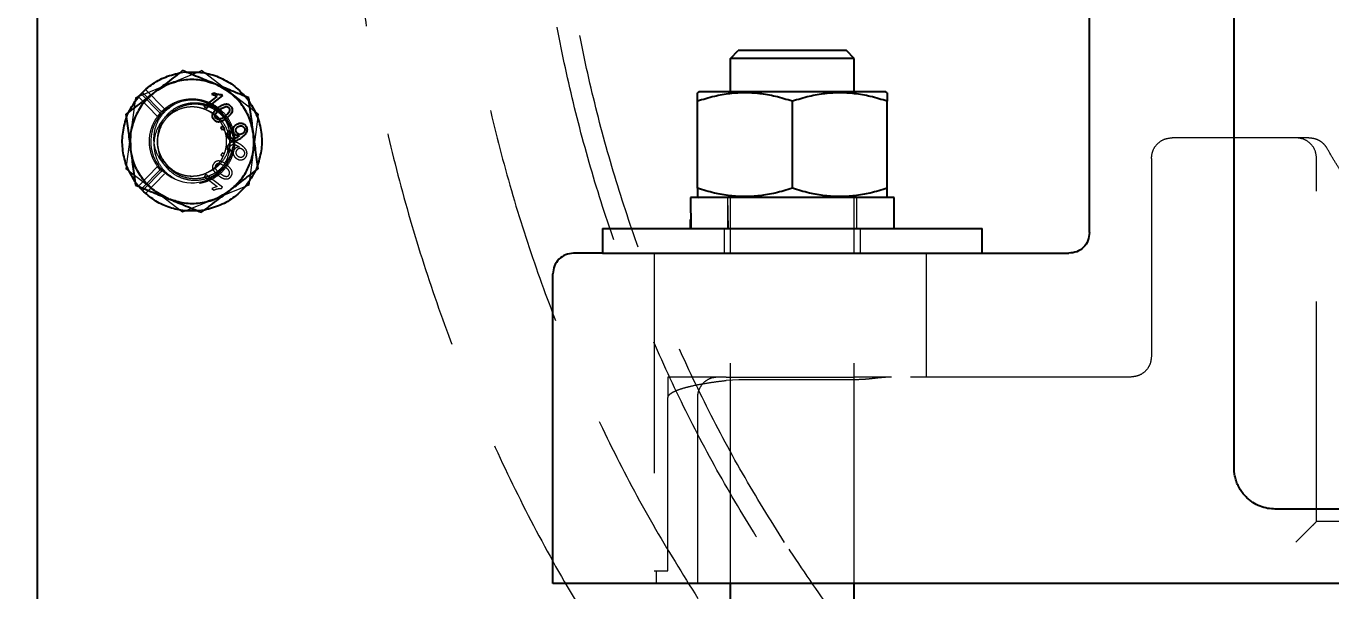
# Model space of a CAD drawing. Header units: millimetres. Extents: x 861 to 27901, y 673 to 17923.
# Drawn here: x 10476.5 to 10727.1, y 5681.2 to 5789.7 of the extents above; entities that cross this region are included whole.
import ezdxf

# ---------------------------------------------------------------- set-up
doc = ezdxf.new("R2010")
doc.units = ezdxf.units.MM
doc.header["$LTSCALE"] = 33.3
doc.linetypes.add('HIDDEN', pattern=[1.905, 1.27, -0.635])
doc.layers.add('CAPA_1', color=7, linetype='Continuous')
doc.styles.add('SLDTEXTSTYLE0', font='TXT', dxfattribs={"width": 0.75})
doc.dimstyles.new('SLDDIMSTYLE0', dxfattribs={"dimtxt": 66.6, "dimasz": 66.6, "dimexe": 0, "dimexo": 0.0625, "dimgap": 16.65, "dimtad": 2, "dimdec": 0, "dimlfac": 1.261261, "dimrnd": 1e-09, "dimzin": 12, "dimdsep": 46, "dimtxsty": 'SLDTEXTSTYLE0', "dimsah": 1, "dimcen": 0.09, "dimadec": 0, "dimazin": 3, "dimtfac": 1, "dimtdec": 0, "dimtofl": 0, "dimtmove": 0, "dimatfit": 3, "dimfxl": 1, "dimfrac": 2, "dimtolj": 1, "dimtzin": 12, "dimarcsym": 0})

# ---------------------------------------------------------------- blocks, each defined once
blk = doc.blocks.new('_D_13')
at = {"layer": 'CAPA_1', "transparency": 16777216}
for p, q in [((9823.17, 6912.25), (14695.32, 6912.25)), ((14662.02, 6912.25), (14662.02, 5357.98)), ((14240.18, 5357.98), (14695.32, 5357.98))]:
    blk.add_line(p, q, dxfattribs=at)
for points in [[(14662.02, 6912.25), (14651.77, 6845.65), (14672.27, 6845.65)], [(14662.02, 5357.98), (14672.27, 5424.58), (14651.77, 5424.58)]]:
    blk.add_solid(points, dxfattribs=at)
at = {"layer": 'CAPA_1', "transparency": 16777216, "insert": (14576.17, 6036.69), "char_height": 66.6, "attachment_point": 1, "rotation": 90, "style": 'SLDTEXTSTYLE0'}
blk.add_mtext('1960', dxfattribs=at)

msp = doc.modelspace()

# ---------------------------------------------------------------- linework, layer by layer
at = {"color": 7, "linetype": 'Continuous', "lineweight": 25}
for p, q in [((10680.71, 5750.02), (10680.71, 5920.49)), ((10708.46, 5704.83), (10708.46, 5920.49)), ((10478.6, 5817.09), (10478.6, 5396.87)), ((10611.73, 5783.49), (10613.23, 5784.99)), ((10634.02, 5784.99), (10613.23, 5784.99)), ((10635.52, 5783.49), (10634.02, 5784.99)), ((10611.73, 5777.06), (10611.73, 5783.49)), ((10635.52, 5783.49), (10611.73, 5783.49)), ((10635.52, 5777.06), (10635.52, 5783.49)), ((10512.12, 5776.58), (10512.5, 5776.87)), ((10513.17, 5776.2), (10512.12, 5776.58)), ((10513.99, 5776.6), (10514.2, 5776.34)), ((10605.69, 5777.06), (10605.39, 5776.89)), ((10641.86, 5776.89), (10641.56, 5777.06)), ((10510.65, 5774.26), (10513.17, 5776.2)), ((10510.97, 5773.85), (10510.65, 5774.26)), ((10514.2, 5776.34), (10510.97, 5773.85)), ((10605.39, 5758.56), (10605.39, 5775.26)), ((10623.63, 5758.56), (10623.63, 5775.26)), ((10641.86, 5758.56), (10641.86, 5775.26)), ((10513.84, 5770.13), (10514.25, 5770.45)), ((10514.16, 5769.71), (10513.84, 5770.13)), ((10514.57, 5770.03), (10514.16, 5769.71)), ((10514.25, 5770.45), (10514.57, 5770.03)), ((10515.45, 5769.66), (10515.81, 5769.27)), ((10517.37, 5768.56), (10517.45, 5768.62)), ((10498.58, 5758.36), (10498.05, 5758.96)), ((10498.58, 5758.36), (10498.81, 5758.6)), ((10498.81, 5758.12), (10499.14, 5758.46)), ((10604.07, 5756.79), (10604.14, 5750.82)), ((10605.39, 5756.93), (10605.69, 5756.76)), ((10641.62, 5756.79), (10641.86, 5756.93)), ((10643.19, 5750.82), (10643.19, 5756.79)), ((10604.06, 5752.56), (10604.06, 5750.82)), ((10604.06, 5750.82), (10604.06, 5752.56)), ((10587.15, 5750.82), (10587.15, 5746.06)), ((10660.1, 5746.06), (10660.1, 5750.82)), ((10587.15, 5746.06), (10598.22, 5746.06)), ((10649.03, 5746.06), (10676.75, 5746.06)), ((10577.64, 5682.63), (10577.64, 5742.09)), ((10993.89, 5696.9), (10716.39, 5696.9)), ((11123.13, 5682.63), (10587.15, 5682.63)), ((10611.73, 5674.37), (10611.73, 5682.63)), ((10635.52, 5674.37), (10635.52, 5682.63))]:
    msp.add_line(p, q, dxfattribs=at)
at = {"color": 1, "linetype": 'HIDDEN', "lineweight": 18}
for p, q in [((10509.48, 5780.87), (10497.45, 5775.91)), ((10505.35, 5780.52), (10506.23, 5780.75)), ((10505.95, 5780.71), (10507.18, 5780.87)), ((10506.49, 5780.78), (10507.82, 5780.85)), ((10509.48, 5780.87), (10510.14, 5781.15)), ((10521.02, 5772.77), (10510.14, 5781.15)), ((10498.2, 5776.22), (10498.58, 5776.71)), ((10498.58, 5776.71), (10502.22, 5772.98)), ((10498.81, 5776.95), (10499.39, 5777.5)), ((10502.44, 5773.23), (10498.81, 5776.95)), ((10499.39, 5777.5), (10499.86, 5777.85)), ((10503.03, 5773.78), (10499.39, 5777.5)), ((10500.99, 5776.87), (10499.99, 5775.87)), ((10503.8, 5778.53), (10505.28, 5778.92)), ((10511.38, 5778.92), (10512.75, 5778.56)), ((10515.58, 5776.96), (10516.67, 5775.87)), ((10497.45, 5775.91), (10495.63, 5762.3)), ((10498.05, 5776.11), (10501.71, 5772.35)), ((10512.72, 5774.1), (10513.17, 5773.82)), ((10518.34, 5776.38), (10519.45, 5774.94)), ((10518.55, 5776.19), (10519.31, 5775.2)), ((10495.6, 5771.49), (10495.81, 5772.26)), ((10495.73, 5772.06), (10496.2, 5773.21)), ((10495.9, 5772.48), (10496.54, 5773.74)), ((10502.22, 5772.98), (10501.72, 5772.31)), ((10503.03, 5773.78), (10502.44, 5773.23)), ((10503.16, 5773.87), (10503.03, 5773.78)), ((10505.94, 5773.73), (10505.79, 5773.65)), ((10513.35, 5773.65), (10513.17, 5773.82)), ((10521.02, 5772.77), (10519.21, 5759.16)), ((10496.94, 5770.59), (10496.54, 5769.1)), ((10519.72, 5770.59), (10520.08, 5769.22)), ((10720.35, 5768.26), (10696.57, 5768.26)), ((10496.94, 5764.48), (10496.54, 5765.98)), ((10514.16, 5765.36), (10513.84, 5764.94)), ((10513.84, 5764.94), (10514.25, 5764.62)), ((10514.57, 5765.04), (10514.16, 5765.36)), ((10515.45, 5765.41), (10515.81, 5765.79)), ((10515.99, 5765.63), (10516.19, 5766.5)), ((10517.37, 5766.51), (10517.45, 5766.45)), ((10520.12, 5765.96), (10519.72, 5764.48)), ((10692.6, 5764.29), (10692.6, 5726.24)), ((10724.32, 5694.52), (10724.32, 5764.29)), ((10506.52, 5753.92), (10495.63, 5762.3)), ((10498.05, 5758.96), (10501.71, 5762.71)), ((10498.81, 5758.6), (10502.22, 5762.09)), ((10502.44, 5761.84), (10499.14, 5758.46)), ((10501.68, 5762.76), (10502.57, 5761.73)), ((10502.22, 5762.09), (10501.71, 5762.71)), ((10502.95, 5763.71), (10503.33, 5763.18)), ((10520.56, 5762.11), (10520.13, 5761.34)), ((10520.93, 5763.01), (10520.45, 5761.86)), ((10521.07, 5763.64), (10520.66, 5762.35)), ((10498.88, 5758.06), (10497.33, 5759.92)), ((10498.05, 5758.96), (10497.35, 5759.87)), ((10503.03, 5761.29), (10499.39, 5757.57)), ((10501.08, 5758.11), (10499.99, 5759.2)), ((10519.21, 5759.16), (10506.52, 5753.92)), ((10510.97, 5761.22), (10510.65, 5760.8)), ((10510.65, 5760.8), (10513.17, 5758.87)), ((10514.2, 5758.73), (10510.97, 5761.22)), ((10512.87, 5761.08), (10513.4, 5761.46)), ((10516.67, 5759.2), (10515.67, 5758.2)), ((10512.86, 5756.54), (10511.38, 5756.15)), ((10513.17, 5758.87), (10512.12, 5758.49)), ((10512.12, 5758.49), (10512.5, 5758.2)), ((10513.99, 5758.47), (10514.2, 5758.73)), ((10605.7, 5756.76), (10605.7, 5756.76)), ((10611.24, 5750.82), (10611.26, 5756.76)), ((10611.37, 5750.82), (10611.26, 5756.76)), ((10611.73, 5682.63), (10611.73, 5756.76)), ((10635.52, 5682.63), (10635.52, 5756.76)), ((10636.01, 5750.82), (10636.01, 5756.76)), ((10510.79, 5754.38), (10508.96, 5754.21)), ((10510.71, 5754.36), (10509.48, 5754.2)), ((10611.24, 5752.55), (10611.24, 5750.82)), ((10610.54, 5750.82), (10610.54, 5746.06)), ((10636.71, 5746.06), (10636.71, 5750.82)), ((10597.06, 5746.06), (10597.06, 5685.01)), ((10649.39, 5722.27), (10649.39, 5746.06)), ((10599.74, 5722.27), (10599.74, 5718.59)), ((10610.94, 5722.27), (10635.52, 5722.27)), ((10613.32, 5721.74), (10610.94, 5721.62)), ((10635.52, 5721.74), (10613.32, 5721.74)), ((10688.64, 5722.27), (10642.66, 5722.27)), ((10599.74, 5685.01), (10599.74, 5718.31)), ((10605.39, 5718.31), (10605.39, 5682.63)), ((10828.62, 5694.52), (10724.32, 5694.52)), ((10597.46, 5685.01), (10597.46, 5682.63))]:
    msp.add_line(p, q, dxfattribs=at)
msp.add_arc((10508.33, 5767.53), 7.93, 37.5876, 307.5876, dxfattribs=at)
for points in [[(11121.76, 6013.67), (11118.45, 6018.6), (11111.84, 6028.47), (11100.89, 6042.53), (11089.23, 6056.01), (11076.81, 6068.79), (11063.71, 6080.86), (11049.94, 6092.18), (11035.56, 6102.71), (11020.61, 6112.41), (11005.15, 6121.26), (10989.21, 6129.23), (10972.85, 6136.3), (10956.11, 6142.43), (10939.07, 6147.62), (10921.75, 6151.85), (10904.23, 6155.09), (10886.55, 6157.35), (10868.78, 6158.61), (10850.96, 6158.88), (10833.15, 6158.15), (10815.41, 6156.41), (10797.8, 6153.69), (10780.37, 6149.98), (10763.18, 6145.31), (10746.27, 6139.67), (10729.71, 6133.1), (10713.54, 6125.6), (10697.81, 6117.22), (10682.58, 6107.96), (10667.9, 6097.87), (10653.8, 6086.96), (10640.34, 6075.29), (10627.55, 6062.88), (10615.48, 6049.77), (10604.16, 6036), (10593.63, 6021.62), (10583.93, 6006.68), (10575.08, 5991.21), (10567.11, 5975.27), (10560.04, 5958.91), (10553.91, 5942.18), (10548.72, 5925.13), (10544.5, 5907.81), (10541.25, 5890.29), (10538.99, 5872.61), (10537.73, 5854.84), (10537.46, 5837.02), (10538.2, 5819.21), (10539.93, 5801.48), (10542.65, 5783.86), (10546.36, 5766.43), (10551.03, 5749.24), (10556.67, 5732.33), (10563.24, 5715.77), (10570.75, 5699.6), (10579.09, 5683.85), (10585.37, 5673.77), (10588.52, 5668.74)], [(10622.14, 5690.48), (10619.39, 5694.88), (10613.89, 5703.69), (10606.61, 5717.46), (10600.05, 5731.58), (10594.3, 5746.06), (10589.38, 5760.83), (10585.29, 5775.86), (10582.05, 5791.09), (10579.67, 5806.49), (10578.16, 5821.99), (10577.52, 5837.55), (10577.75, 5853.12), (10578.85, 5868.65), (10580.83, 5884.1), (10583.67, 5899.41), (10587.36, 5914.54), (10591.89, 5929.44), (10597.25, 5944.07), (10603.43, 5958.36), (10610.39, 5972.29), (10618.13, 5985.81), (10626.61, 5998.87), (10635.81, 6011.44), (10645.7, 6023.47), (10656.25, 6034.92), (10667.42, 6045.77), (10679.19, 6055.98), (10691.51, 6065.5), (10704.34, 6074.33), (10717.65, 6082.41), (10731.39, 6089.74), (10745.52, 6096.29), (10760, 6102.04), (10774.77, 6106.96), (10789.8, 6111.05), (10805.03, 6114.29), (10820.42, 6116.67), (10835.92, 6118.18), (10851.48, 6118.82), (10867.06, 6118.59), (10882.59, 6117.49), (10898.04, 6115.51), (10913.35, 6112.68), (10928.48, 6108.98), (10943.38, 6104.45), (10958, 6099.09), (10972.3, 6092.92), (10986.23, 6085.95), (10999.75, 6078.21), (11012.81, 6069.73), (11025.38, 6060.53), (11037.41, 6050.64), (11048.86, 6040.09), (11059.71, 6028.92), (11069.91, 6017.15), (11079.47, 6004.85), (11085.25, 5996.23), (11088.14, 5991.92)], [(10588.52, 5668.74), (10591.82, 5663.8), (10598.44, 5653.93), (10609.39, 5639.87), (10621.05, 5626.4), (10633.47, 5613.61), (10646.57, 5601.54), (10660.34, 5590.22), (10674.72, 5579.7), (10689.67, 5569.99), (10705.13, 5561.14), (10721.07, 5553.17), (10737.43, 5546.1), (10754.16, 5539.97), (10771.21, 5534.78), (10788.53, 5530.56), (10806.05, 5527.31), (10823.73, 5525.05), (10841.5, 5523.79), (10859.32, 5523.52), (10877.13, 5524.26), (10894.86, 5525.99), (10912.48, 5528.71), (10929.91, 5532.42), (10947.1, 5537.1), (10964.01, 5542.73), (10980.57, 5549.31), (10996.74, 5556.8), (11012.47, 5565.18), (11027.7, 5574.44), (11042.38, 5584.54), (11056.48, 5595.44), (11069.94, 5607.11), (11082.73, 5619.53), (11094.8, 5632.64), (11106.12, 5646.4), (11116.65, 5660.78), (11126.35, 5675.73), (11135.2, 5691.19), (11143.17, 5707.13), (11150.24, 5723.49), (11156.37, 5740.23), (11161.56, 5757.28), (11165.78, 5774.59), (11169.03, 5792.11), (11171.29, 5809.79), (11172.55, 5827.56), (11172.82, 5845.38), (11172.08, 5863.19), (11170.35, 5880.93), (11167.63, 5898.54), (11163.92, 5915.97), (11159.24, 5933.16), (11153.61, 5950.07), (11147.04, 5966.64), (11139.53, 5982.8), (11131.19, 5998.55), (11124.9, 6008.63), (11121.76, 6013.67)], [(10990.72, 5841.2), (10990.65, 5844.45), (10990.52, 5850.94), (10989.43, 5860.62), (10987.7, 5870.2), (10985.28, 5879.64), (10982.18, 5888.88), (10978.44, 5897.87), (10974.05, 5906.57), (10969.06, 5914.93), (10963.48, 5922.91), (10957.34, 5930.47), (10950.67, 5937.57), (10943.51, 5944.18), (10935.89, 5950.25), (10927.86, 5955.76), (10919.46, 5960.69), (10910.72, 5964.99), (10901.7, 5968.66), (10892.43, 5971.67), (10882.98, 5974.01), (10873.38, 5975.67), (10863.68, 5976.63), (10853.95, 5976.89), (10844.22, 5976.46), (10834.54, 5975.32), (10824.97, 5973.5), (10815.56, 5971), (10806.35, 5967.82), (10797.39, 5964), (10788.73, 5959.54), (10780.41, 5954.47), (10772.48, 5948.82), (10764.97, 5942.61), (10757.93, 5935.88), (10751.39, 5928.66), (10745.38, 5920.99), (10739.94, 5912.91), (10735.09, 5904.47), (10730.87, 5895.69), (10727.28, 5886.63), (10724.35, 5877.35), (10722.09, 5867.87), (10720.52, 5858.26), (10719.64, 5848.55), (10719.47, 5838.82), (10719.99, 5829.09), (10721.2, 5819.42), (10723.11, 5809.87), (10725.7, 5800.48), (10728.95, 5791.3), (10732.86, 5782.38), (10737.39, 5773.76), (10742.53, 5765.48), (10748.26, 5757.6), (10754.53, 5750.15), (10761.32, 5743.16), (10768.59, 5736.69), (10776.32, 5730.75), (10784.44, 5725.38), (10792.93, 5720.6), (10801.74, 5716.45), (10810.83, 5712.94), (10820.15, 5710.1), (10829.64, 5707.89), (10836.07, 5707), (10839.28, 5706.55)], [(10989.93, 5841.2), (10989.85, 5844.73), (10989.69, 5851.79), (10988.39, 5862.31), (10986.34, 5872.7), (10983.46, 5882.9), (10979.79, 5892.83), (10975.36, 5902.46), (10970.18, 5911.7), (10964.3, 5920.51), (10957.74, 5928.83), (10950.55, 5936.61), (10942.77, 5943.8), (10934.45, 5950.36), (10925.64, 5956.24), (10916.39, 5961.42), (10906.77, 5965.86), (10896.83, 5969.52), (10886.64, 5972.4), (10876.25, 5974.46), (10865.73, 5975.71), (10855.14, 5976.13), (10844.55, 5975.71), (10834.03, 5974.46), (10823.64, 5972.4), (10813.45, 5969.52), (10803.51, 5965.86), (10793.89, 5961.42), (10784.64, 5956.24), (10775.83, 5950.36), (10767.51, 5943.8), (10759.73, 5936.61), (10752.54, 5928.83), (10745.98, 5920.51), (10740.1, 5911.7), (10734.92, 5902.46), (10730.49, 5892.83), (10726.82, 5882.9), (10723.94, 5872.7), (10721.88, 5862.31), (10720.63, 5851.79), (10720.22, 5841.2), (10720.63, 5830.62), (10721.88, 5820.09), (10723.94, 5809.7), (10726.82, 5799.51), (10730.49, 5789.57), (10734.92, 5779.95), (10740.1, 5770.7), (10745.98, 5761.89), (10752.54, 5753.57), (10759.73, 5745.8), (10767.51, 5738.6), (10775.83, 5732.05), (10784.64, 5726.16), (10793.89, 5720.98), (10803.51, 5716.55), (10813.45, 5712.88), (10823.64, 5710), (10834.03, 5707.94), (10844.55, 5706.69), (10855.14, 5706.28), (10865.73, 5706.69), (10876.25, 5707.94), (10886.64, 5710), (10896.83, 5712.88), (10906.77, 5716.55), (10916.39, 5720.98), (10925.64, 5726.16), (10934.45, 5732.05), (10942.77, 5738.6), (10950.55, 5745.8), (10957.74, 5753.57), (10964.3, 5761.89), (10970.18, 5770.7), (10975.36, 5779.95), (10979.79, 5789.57), (10983.46, 5799.51), (10986.34, 5809.7), (10988.39, 5820.09), (10989.69, 5830.62), (10989.85, 5837.67), (10989.93, 5841.2)], [(10855.14, 5707.94), (10851.65, 5708.02), (10844.67, 5708.18), (10834.27, 5709.46), (10824, 5711.49), (10813.92, 5714.33), (10804.09, 5717.96), (10794.58, 5722.34), (10785.44, 5727.46), (10776.73, 5733.28), (10768.51, 5739.77), (10760.81, 5746.88), (10753.7, 5754.57), (10747.22, 5762.79), (10741.4, 5771.5), (10736.28, 5780.64), (10731.9, 5790.15), (10728.27, 5799.98), (10725.43, 5810.06), (10723.4, 5820.33), (10722.12, 5830.74), (10721.96, 5837.71), (10721.88, 5841.2)], [(10501.71, 5762.71), (10501.42, 5763.16), (10500.85, 5764.04), (10500.34, 5765.54), (10500.1, 5767.1), (10500.17, 5768.67), (10500.54, 5770.21), (10501.19, 5771.65), (10502.11, 5772.94), (10503.25, 5774.02), (10504.58, 5774.87), (10506.05, 5775.45), (10507.6, 5775.74), (10509.18, 5775.73), (10510.73, 5775.42), (10512.19, 5774.81), (10513.51, 5773.94), (10514.64, 5772.84), (10515.53, 5771.54), (10516.16, 5770.09), (10516.51, 5768.55), (10516.55, 5766.97), (10516.29, 5765.41), (10515.74, 5763.93), (10514.92, 5762.58), (10513.85, 5761.42), (10512.58, 5760.47), (10511.16, 5759.79), (10509.63, 5759.4), (10508.05, 5759.3), (10506.48, 5759.5), (10504.99, 5760.01), (10503.6, 5760.77), (10502.83, 5761.48), (10502.44, 5761.84)], [(10503.07, 5763.48), (10502.62, 5764.23), (10501.71, 5765.73), (10501.58, 5768.42), (10502.42, 5770.93), (10504.17, 5772.93), (10506.56, 5774.11), (10509.21, 5774.29), (10511.73, 5773.44), (10513.73, 5771.69), (10514.91, 5769.31), (10515.09, 5766.66), (10514.24, 5764.14), (10512.49, 5762.14), (10510.1, 5760.95), (10507.46, 5760.78), (10504.89, 5761.6), (10503.68, 5762.86), (10503.07, 5763.48)], [(10514.61, 5772.37), (10514.91, 5771.94), (10515.49, 5771.08), (10516.03, 5769.6), (10516.31, 5768.06), (10516.23, 5767.02), (10516.19, 5766.5)], [(10503.07, 5763.48), (10502.82, 5763.84), (10502.33, 5764.56), (10501.88, 5765.8), (10501.65, 5767.1), (10501.71, 5767.97), (10501.75, 5768.4)], [(10692.6, 5764.29), (10692.66, 5764.81), (10692.78, 5765.85), (10693.7, 5767.16), (10695.01, 5768.08), (10696.05, 5768.2), (10696.57, 5768.26)], [(10724.32, 5764.29), (10724.26, 5764.81), (10724.14, 5765.85), (10723.22, 5767.16), (10721.91, 5768.08), (10720.87, 5768.2), (10720.35, 5768.26)], [(10722.85, 5768.26), (10722.48, 5768.26), (10721.74, 5768.26), (10720.96, 5768.26), (10720.45, 5768.26), (10720.39, 5768.26), (10720.35, 5768.26)], [(10722.85, 5768.26), (10723.19, 5768.23), (10723.88, 5768.18), (10724.85, 5767.76), (10725.69, 5767.14), (10726.08, 5766.57), (10726.28, 5766.29)], [(10692.6, 5726.24), (10692.54, 5725.72), (10692.43, 5724.68), (10691.51, 5723.37), (10690.2, 5722.45), (10689.16, 5722.33), (10688.64, 5722.27)], [(10610.94, 5722.27), (10609.85, 5722.27), (10607.68, 5722.27), (10604.61, 5722.27), (10601.85, 5722.27), (10600.45, 5722.27), (10599.74, 5722.27)], [(10597.06, 5685.01), (10597.1, 5685.01), (10597.16, 5685.01), (10597.7, 5685.01), (10598.53, 5685.01), (10599.34, 5685.01), (10599.74, 5685.01)]]:
    msp.add_open_spline(points, degree=3, dxfattribs=at)
for points, knots in [([(11091.47, 5994.07), (11094.26, 5989.61), (11099.83, 5980.68), (11107.22, 5966.71), (11113.88, 5952.39), (11119.7, 5937.7), (11124.7, 5922.72), (11128.84, 5907.47), (11132.13, 5892.02), (11134.54, 5876.41), (11136.08, 5860.69), (11136.73, 5844.91), (11136.49, 5829.11), (11135.37, 5813.36), (11133.37, 5797.69), (11130.49, 5782.16), (11126.75, 5766.81), (11122.15, 5751.7), (11116.71, 5736.87), (11110.45, 5722.36), (11103.38, 5708.24), (11095.54, 5694.53), (11086.94, 5681.28), (11077.6, 5668.53), (11067.57, 5656.33), (11056.87, 5644.71), (11045.54, 5633.71), (11033.6, 5623.36), (11021.11, 5613.69), (11008.09, 5604.75), (10994.59, 5596.54), (10980.66, 5589.11), (10966.32, 5582.47), (10951.64, 5576.64), (10936.66, 5571.65), (10921.41, 5567.5), (10905.96, 5564.21), (10890.35, 5561.8), (10874.63, 5560.26), (10858.85, 5559.61), (10843.05, 5559.85), (10827.3, 5560.97), (10811.63, 5562.97), (10796.09, 5565.85), (10780.75, 5569.59), (10765.64, 5574.19), (10750.81, 5579.63), (10736.3, 5585.89), (10722.17, 5592.96), (10708.46, 5600.8), (10695.22, 5609.4), (10682.47, 5618.74), (10670.27, 5628.77), (10658.65, 5639.47), (10647.65, 5650.8), (10637.3, 5662.74), (10627.63, 5675.23), (10618.68, 5688.25), (10610.48, 5701.75), (10603.05, 5715.68), (10596.41, 5730.02), (10590.58, 5744.7), (10585.58, 5759.69), (10581.44, 5774.93), (10578.15, 5790.38), (10575.75, 5805.99), (10574.19, 5821.38), (10573.89, 5831.58), (10573.74, 5836.51)], [0, 0, 0, 0, 0.015166, 0.030332, 0.045498, 0.060663, 0.075829, 0.090995, 0.106161, 0.121327, 0.136493, 0.151659, 0.166825, 0.18199, 0.197156, 0.212322, 0.227488, 0.242654, 0.25782, 0.272986, 0.288151, 0.303317, 0.318483, 0.333649, 0.348815, 0.363981, 0.379147, 0.394312, 0.409478, 0.424644, 0.43981, 0.454976, 0.470142, 0.485308, 0.500474, 0.515639, 0.530805, 0.545971, 0.561137, 0.576303, 0.591469, 0.606635, 0.6218, 0.636966, 0.652132, 0.667298, 0.682464, 0.69763, 0.712796, 0.727961, 0.743127, 0.758293, 0.773459, 0.788625, 0.803791, 0.818957, 0.834123, 0.849288, 0.864454, 0.87962, 0.894786, 0.909952, 0.925118, 0.940284, 0.955449, 0.970615, 0.985781, 1, 1, 1, 1]), ([(10557.88, 5836.34), (10558.04, 5831.09), (10558.36, 5820.3), (10560.01, 5804.01), (10562.54, 5787.52), (10566.02, 5771.19), (10570.4, 5755.09), (10575.67, 5739.26), (10581.83, 5723.75), (10588.85, 5708.62), (10596.66, 5693.87), (10602.55, 5684.43), (10605.49, 5679.72)], [0, 0, 0, 0, 0.09483, 0.195404, 0.295979, 0.396553, 0.497128, 0.597702, 0.698277, 0.798851, 0.899426, 1, 1, 1, 1]), ([(10605.39, 5775.26), (10605.39, 5775.59), (10605.39, 5776.22), (10605.39, 5776.78), (10605.39, 5776.85), (10605.39, 5776.89)], [0, 0, 0, 0, 0.363192, 0.691008, 1, 1, 1, 1]), ([(10504.7, 5761.98), (10504.35, 5762.14), (10503.22, 5762.65), (10501.9, 5764.36), (10500.98, 5766.73), (10500.97, 5769.3), (10501.72, 5771.47), (10503.07, 5773.42), (10504.33, 5774.27), (10505.09, 5774.77)], [0, 0, 0, 0, 0.0732264, 0.2347096, 0.3940996, 0.5545736, 0.7120391, 0.8274559, 1, 1, 1, 1]), ([(10501.75, 5768.4), (10501.8, 5768.87), (10501.9, 5769.79), (10502.51, 5771.36), (10503.63, 5772.92), (10505.37, 5774.21), (10507.35, 5774.92), (10509.45, 5775.06), (10511.5, 5774.6), (10513.29, 5773.69), (10514.2, 5772.78), (10514.61, 5772.37)], [0, 0, 0, 0, 0.081677, 0.161349, 0.291035, 0.413148, 0.534221, 0.654764, 0.776345, 0.898838, 1, 1, 1, 1]), ([(10503.07, 5763.48), (10503.26, 5763.25), (10503.75, 5762.67), (10504.46, 5762.11), (10505.11, 5761.72), (10505.57, 5761.49), (10506.15, 5761.25), (10506.59, 5761.12), (10506.83, 5761.06), (10506.83, 5761.06), (10506.83, 5761.06), (10506.83, 5761.06), (10506.83, 5761.06), (10506.84, 5761.06), (10506.84, 5761.06), (10506.86, 5761.06), (10506.89, 5761.05), (10506.95, 5761.04), (10507.16, 5760.99), (10507.88, 5760.88), (10508.69, 5760.88), (10509.48, 5760.99), (10509.93, 5761.08), (10510.44, 5761.23), (10510.88, 5761.4), (10511.16, 5761.52), (10511.43, 5761.66), (10511.77, 5761.85), (10512.25, 5762.16), (10512.7, 5762.52), (10513.09, 5762.89), (10513.47, 5763.32), (10513.86, 5763.83), (10514.16, 5764.34), (10514.33, 5764.68), (10514.45, 5764.96), (10514.6, 5765.32), (10514.77, 5765.87), (10514.89, 5766.43), (10514.96, 5767.02), (10514.98, 5767.62), (10514.95, 5768.18), (10514.88, 5768.65), (10514.81, 5768.99), (10514.76, 5769.19), (10514.69, 5769.44), (10514.58, 5769.81), (10514.37, 5770.31), (10514.16, 5770.73), (10513.94, 5771.09), (10513.6, 5771.6), (10513.05, 5772.25), (10512.26, 5772.92), (10511.47, 5773.4), (10510.74, 5773.74), (10510.05, 5773.96), (10509.34, 5774.11), (10508.63, 5774.18), (10507.4, 5774.17), (10505.64, 5773.75), (10503.71, 5772.48), (10502.27, 5770.64), (10501.92, 5769.15), (10501.75, 5768.4)], [0, 0, 0, 0, 0.025018, 0.062505, 0.073457, 0.087536, 0.104741, 0.12507, 0.12508, 0.125088, 0.125103, 0.125129, 0.125176, 0.125264, 0.125429, 0.125753, 0.126422, 0.127908, 0.131491, 0.144058, 0.187539, 0.197474, 0.209566, 0.225509, 0.240805, 0.248969, 0.250106, 0.265748, 0.281391, 0.297034, 0.312676, 0.325838, 0.344007, 0.365974, 0.374124, 0.375253, 0.390902, 0.40655, 0.422199, 0.437847, 0.456199, 0.471384, 0.483402, 0.495485, 0.499868, 0.500438, 0.516867, 0.531646, 0.544773, 0.556248, 0.566071, 0.595236, 0.625559, 0.651348, 0.670843, 0.691621, 0.711565, 0.729805, 0.750654, 0.81299, 0.875327, 0.937663, 1, 1, 1, 1]), ([(10516.19, 5768.57), (10516.1, 5768.94), (10515.92, 5769.68), (10515.48, 5770.63), (10514.98, 5771.46), (10514.4, 5772.22), (10513.46, 5773.14), (10512.49, 5773.77), (10511.63, 5774.16), (10511.15, 5774.33), (10510.62, 5774.49), (10509.6, 5774.7), (10508.07, 5774.75), (10506.12, 5774.23), (10504.55, 5773.36), (10503.87, 5772.52), (10503.62, 5772.21)], [0, 0, 0, 0, 0.0699533, 0.1399172, 0.1901927, 0.2485513, 0.3148799, 0.4302468, 0.4592137, 0.4882059, 0.5242061, 0.559732, 0.6792738, 0.8024253, 0.9266766, 1, 1, 1, 1]), ([(10511.18, 5774.93), (10512, 5774.44), (10513.42, 5773.59), (10514.89, 5771.52), (10515.61, 5769.53), (10515.6, 5768.14), (10515.59, 5767.64)], [0, 0, 0, 0, 0.314695, 0.54128, 0.834453, 1, 1, 1, 1]), ([(10505.5, 5773.5), (10504.86, 5773.23), (10503.44, 5772.62), (10501.89, 5770.72), (10500.98, 5768.33), (10500.97, 5765.77), (10501.72, 5763.6), (10503.07, 5761.65), (10504.33, 5760.8), (10505.09, 5760.3)], [0, 0, 0, 0, 0.1234541, 0.2761855, 0.4269372, 0.5787141, 0.7276455, 0.8368072, 1, 1, 1, 1]), ([(10511.18, 5760.14), (10512, 5760.63), (10513.41, 5761.48), (10514.9, 5763.55), (10515.6, 5765.6), (10515.67, 5767.9), (10515.07, 5770.16), (10513.74, 5771.97), (10512.3, 5773.07), (10511.46, 5773.42), (10511.04, 5773.6)], [0, 0, 0, 0, 0.165815, 0.285204, 0.439678, 0.538055, 0.684865, 0.841009, 0.920503, 1, 1, 1, 1]), ([(10501.75, 5766.66), (10501.8, 5766.2), (10501.9, 5765.28), (10502.51, 5763.71), (10503.63, 5762.15), (10505.37, 5760.86), (10507.35, 5760.15), (10509.45, 5760.01), (10511.5, 5760.47), (10513.29, 5761.38), (10514.2, 5762.29), (10514.61, 5762.7)], [0, 0, 0, 0, 0.081677, 0.161349, 0.291035, 0.413148, 0.534221, 0.654765, 0.776346, 0.898839, 1, 1, 1, 1]), ([(10515.59, 5767.43), (10515.43, 5766.6), (10515.11, 5764.9), (10513.74, 5763.1), (10512.3, 5762), (10511.46, 5761.65), (10511.04, 5761.47)], [0, 0, 0, 0, 0.315902, 0.654861, 0.827426, 1, 1, 1, 1]), ([(10515.31, 5766.94), (10515.23, 5766.82), (10515.11, 5766.64), (10515.05, 5766.36), (10515.05, 5766.08), (10515.17, 5765.73), (10515.36, 5765.52), (10515.45, 5765.41)], [0, 0, 0, 0, 0.249859, 0.375956, 0.500482, 0.749847, 1, 1, 1, 1]), ([(10517.91, 5766.75), (10517.71, 5766.9), (10517.31, 5767.18), (10516.74, 5767.43), (10516.24, 5767.47), (10515.88, 5767.39), (10515.55, 5767.22), (10515.39, 5767.03), (10515.31, 5766.94)], [0, 0, 0, 0, 0.2504849, 0.5001185, 0.6280399, 0.7500924, 0.8749937, 1, 1, 1, 1]), ([(10515.81, 5765.79), (10515.75, 5765.86), (10515.65, 5765.99), (10515.57, 5766.18), (10515.56, 5766.34), (10515.59, 5766.5), (10515.65, 5766.61), (10515.7, 5766.68)], [0, 0, 0, 0, 0.277074, 0.499914, 0.624834, 0.750381, 1, 1, 1, 1]), ([(10515.7, 5766.68), (10515.75, 5766.73), (10515.86, 5766.85), (10516.07, 5766.96), (10516.31, 5766.99), (10516.77, 5766.89), (10517.1, 5766.68), (10517.37, 5766.51)], [0, 0, 0, 0, 0.125207, 0.25031, 0.375339, 0.50062, 1, 1, 1, 1]), ([(10518.62, 5764.48), (10518.69, 5764.57), (10518.81, 5764.76), (10518.89, 5765.09), (10518.89, 5765.43), (10518.77, 5765.87), (10518.43, 5766.33), (10518.08, 5766.61), (10517.91, 5766.75)], [0, 0, 0, 0, 0.125064, 0.25009, 0.37511, 0.500169, 0.749441, 1, 1, 1, 1]), ([(10516.19, 5766.5), (10516.1, 5766.13), (10515.92, 5765.39), (10515.48, 5764.44), (10514.98, 5763.61), (10514.4, 5762.85), (10513.46, 5761.93), (10512.49, 5761.3), (10511.63, 5760.91), (10511.15, 5760.73), (10510.62, 5760.58), (10509.6, 5760.37), (10508.07, 5760.32), (10506.11, 5760.83), (10504.33, 5761.87), (10503.49, 5762.95), (10503.07, 5763.48)], [0, 0, 0, 0, 0.066556, 0.133122, 0.180956, 0.23648, 0.299587, 0.409351, 0.436911, 0.464495, 0.498747, 0.532548, 0.646284, 0.763454, 0.881671, 1, 1, 1, 1]), ([(10516.19, 5766.5), (10516.09, 5765.99), (10515.9, 5764.97), (10515.4, 5763.9), (10515, 5763.24), (10514.78, 5762.92), (10514.55, 5762.61), (10514.35, 5762.37), (10514.16, 5762.16), (10513.8, 5761.78), (10513.44, 5761.48), (10513.17, 5761.25)], [0, 0, 0, 0, 0.249952, 0.499906, 0.562471, 0.625035, 0.687597, 0.750157, 0.775671, 0.825836, 1, 1, 1, 1]), ([(10516.46, 5766.03), (10516.43, 5766), (10516.38, 5765.93), (10516.31, 5765.79), (10516.24, 5765.6), (10516.22, 5765.35), (10516.24, 5765.11), (10516.32, 5764.87), (10516.48, 5764.59), (10516.67, 5764.42), (10516.79, 5764.32)], [0, 0, 0, 0, 0.062611, 0.125226, 0.250194, 0.373586, 0.500286, 0.62458, 0.750412, 1, 1, 1, 1]), ([(10517.45, 5766.45), (10517.35, 5766.45), (10517.16, 5766.46), (10516.89, 5766.38), (10516.64, 5766.24), (10516.52, 5766.1), (10516.46, 5766.03)], [0, 0, 0, 0, 0.24954, 0.50198, 0.751372, 1, 1, 1, 1]), ([(10516.93, 5765.87), (10516.87, 5765.78), (10516.78, 5765.65), (10516.74, 5765.43), (10516.75, 5765.27), (10516.79, 5765.12), (10516.89, 5764.93), (10517.01, 5764.82), (10517.09, 5764.75)], [0, 0, 0, 0, 0.2495203, 0.3735284, 0.4998884, 0.6237899, 0.7503157, 1, 1, 1, 1]), ([(10516.79, 5764.32), (10516.93, 5764.22), (10517.15, 5764.08), (10517.49, 5764), (10517.75, 5763.99), (10518, 5764.03), (10518.33, 5764.16), (10518.5, 5764.35), (10518.62, 5764.48)], [0, 0, 0, 0, 0.249869, 0.376654, 0.500348, 0.627459, 0.750824, 1, 1, 1, 1]), ([(10518.07, 5765.96), (10517.98, 5766.03), (10517.85, 5766.12), (10517.64, 5766.17), (10517.47, 5766.18), (10517.31, 5766.15), (10517.11, 5766.07), (10517, 5765.95), (10516.93, 5765.87)], [0, 0, 0, 0, 0.249977, 0.377915, 0.500342, 0.627106, 0.750811, 1, 1, 1, 1]), ([(10517.09, 5764.75), (10517.18, 5764.68), (10517.37, 5764.56), (10517.66, 5764.51), (10517.89, 5764.54), (10518.1, 5764.62), (10518.22, 5764.75), (10518.3, 5764.83)], [0, 0, 0, 0, 0.2502502, 0.4998414, 0.6292884, 0.7506655, 1, 1, 1, 1]), ([(10518.3, 5764.83), (10518.36, 5764.92), (10518.44, 5765.06), (10518.47, 5765.28), (10518.45, 5765.44), (10518.39, 5765.6), (10518.28, 5765.79), (10518.16, 5765.89), (10518.07, 5765.96)], [0, 0, 0, 0, 0.249017, 0.371845, 0.499365, 0.623226, 0.749892, 1, 1, 1, 1]), ([(10731.57, 5757.84), (10731.09, 5758.56), (10730.15, 5759.98), (10728.78, 5762.12), (10727.48, 5764.24), (10726.68, 5765.6), (10726.28, 5766.29)], [0, 0, 0, 0, 0.250012, 0.498553, 0.748406, 1, 1, 1, 1]), ([(10512.52, 5763.32), (10512.43, 5763.17), (10512.29, 5762.96), (10512.24, 5762.61), (10512.27, 5762.44), (10512.28, 5762.36)], [0, 0, 0, 0, 0.499036, 0.74951, 1, 1, 1, 1]), ([(10512.52, 5763.32), (10512.43, 5763.17), (10512.29, 5762.96), (10512.25, 5762.66), (10512.25, 5762.48), (10512.27, 5762.4), (10512.28, 5762.36)], [0, 0, 0, 0, 0.498795, 0.749148, 0.874576, 1, 1, 1, 1]), ([(10512.28, 5762.36), (10512.33, 5762.22), (10512.44, 5761.95), (10512.8, 5761.49), (10513.14, 5761.21), (10513.36, 5761.03)], [0, 0, 0, 0, 0.249754, 0.499871, 1, 1, 1, 1]), ([(10514.95, 5763.1), (10514.77, 5763.23), (10514.39, 5763.5), (10513.86, 5763.74), (10513.4, 5763.81), (10513.06, 5763.75), (10512.75, 5763.58), (10512.6, 5763.41), (10512.52, 5763.32)], [0, 0, 0, 0, 0.250472, 0.500339, 0.626188, 0.75018, 0.874972, 1, 1, 1, 1]), ([(10512.89, 5763.03), (10512.85, 5762.96), (10512.76, 5762.82), (10512.75, 5762.56), (10512.81, 5762.32), (10513.09, 5761.9), (10513.42, 5761.65), (10513.68, 5761.44)], [0, 0, 0, 0, 0.124696, 0.249462, 0.374432, 0.499637, 1, 1, 1, 1]), ([(10514.63, 5762.68), (10514.37, 5762.88), (10514.04, 5763.13), (10513.56, 5763.29), (10513.31, 5763.29), (10513.07, 5763.21), (10512.95, 5763.09), (10512.89, 5763.03)], [0, 0, 0, 0, 0.50041, 0.625613, 0.75058, 0.875344, 1, 1, 1, 1]), ([(10515.42, 5761.08), (10515.46, 5761.16), (10515.55, 5761.3), (10515.56, 5761.55), (10515.5, 5761.8), (10515.22, 5762.22), (10514.9, 5762.47), (10514.63, 5762.68)], [0, 0, 0, 0, 0.124745, 0.249484, 0.374471, 0.499648, 1, 1, 1, 1]), ([(10515.79, 5760.8), (10515.86, 5760.9), (10515.98, 5761.09), (10516.07, 5761.43), (10516.04, 5761.78), (10515.75, 5762.41), (10515.31, 5762.79), (10514.95, 5763.1)], [0, 0, 0, 0, 0.125373, 0.250644, 0.375698, 0.501113, 1, 1, 1, 1]), ([(10513.36, 5761.03), (10513.55, 5760.89), (10513.92, 5760.62), (10514.45, 5760.38), (10514.92, 5760.31), (10515.26, 5760.37), (10515.56, 5760.54), (10515.72, 5760.72), (10515.79, 5760.8)], [0, 0, 0, 0, 0.2504815, 0.5003453, 0.6318665, 0.7502213, 0.8749868, 1, 1, 1, 1]), ([(10513.68, 5761.44), (10513.86, 5761.31), (10514.13, 5761.11), (10514.53, 5760.89), (10514.75, 5760.85), (10514.86, 5760.83)], [0, 0, 0, 0, 0.500372, 0.750515, 1, 1, 1, 1]), ([(10514.86, 5760.83), (10514.92, 5760.83), (10515.02, 5760.83), (10515.18, 5760.88), (10515.29, 5760.95), (10515.37, 5761.02), (10515.4, 5761.06), (10515.42, 5761.08)], [0, 0, 0, 0, 0.250055, 0.499949, 0.749722, 0.874857, 1, 1, 1, 1]), ([(10505.28, 5756.15), (10504.75, 5756.22), (10504.18, 5756.31), (10503.69, 5756.59), (10503.66, 5756.61)], [0, 0, 0, 0, 0.928699, 1, 1, 1, 1]), ([(10512.5, 5758.2), (10512.74, 5758.3), (10513.22, 5758.5), (10513.73, 5758.48), (10513.99, 5758.47)], [0, 0, 0, 0, 0.5008657, 1, 1, 1, 1]), ([(10605.39, 5758.56), (10605.39, 5758.23), (10605.39, 5757.6), (10605.39, 5757.04), (10605.39, 5756.97), (10605.39, 5756.93)], [0, 0, 0, 0, 0.3647501, 0.6914967, 1, 1, 1, 1]), ([(10605.39, 5757.34), (10605.39, 5757.25), (10605.39, 5756.98), (10605.39, 5756.95), (10605.39, 5756.93)], [0, 0, 0, 0, 0.320601, 1, 1, 1, 1]), ([(10636.01, 5756.76), (10635.97, 5756.76), (10635.88, 5756.76), (10635.17, 5756.76), (10634.07, 5756.76), (10632.57, 5756.76), (10630.75, 5756.76), (10628.66, 5756.76), (10626.38, 5756.76), (10624.01, 5756.76), (10621.62, 5756.76), (10619.3, 5756.76), (10617.14, 5756.76), (10615.22, 5756.76), (10613.61, 5756.76), (10612.38, 5756.76), (10611.54, 5756.76), (10611.35, 5756.76), (10611.26, 5756.76)], [0, 0, 0, 0, 0.062363, 0.124872, 0.187381, 0.24989, 0.312399, 0.374909, 0.437418, 0.499927, 0.562436, 0.624945, 0.687454, 0.749963, 0.812473, 0.874982, 0.937491, 1, 1, 1, 1]), ([(10641.86, 5758.56), (10641.86, 5758.21), (10641.86, 5757.69), (10641.86, 5757.43), (10641.86, 5757.34)], [0, 0, 0, 0, 0.6683347, 1, 1, 1, 1]), ([(10641.86, 5758.56), (10641.86, 5758.21), (10641.86, 5757.69), (10641.86, 5757.43), (10641.86, 5757.34)], [0, 0, 0, 0, 0.668254, 1, 1, 1, 1]), ([(10599.74, 5718.31), (10599.75, 5718.34), (10599.75, 5718.4), (10599.78, 5718.52), (10599.87, 5718.72), (10600.16, 5719.05), (10600.75, 5719.42), (10601.73, 5719.85), (10603.07, 5720.27), (10604.78, 5720.68), (10606.71, 5721.04), (10608.81, 5721.36), (10610.22, 5721.53), (10610.94, 5721.62)], [0, 0, 0, 0, 0.006318, 0.013029, 0.028719, 0.060774, 0.140274, 0.243589, 0.37834, 0.524339, 0.687081, 0.841477, 1, 1, 1, 1]), ([(10609.35, 5722.27), (10608.84, 5722.21), (10607.8, 5722.09), (10606.51, 5721.21), (10605.76, 5720.12), (10605.44, 5719.11), (10605.4, 5718.57), (10605.39, 5718.31)], [0, 0, 0, 0, 0.24984, 0.500957, 0.750163, 0.878349, 1, 1, 1, 1]), ([(10642.66, 5722.27), (10642.12, 5722.25), (10641.01, 5722.2), (10639.23, 5721.98), (10637.38, 5721.79), (10636.13, 5721.76), (10635.52, 5721.74)], [0, 0, 0, 0, 0.247849, 0.502075, 0.755297, 1, 1, 1, 1]), ([(10642.39, 5722.27), (10642.27, 5722.27), (10641.51, 5722.27), (10639.96, 5722.27), (10637.78, 5722.27), (10636.27, 5722.27), (10635.52, 5722.27)], [0, 0, 0, 0, 0.060829, 0.373886, 0.686943, 1, 1, 1, 1]), ([(10724.32, 5694.52), (10724.3, 5694.51), (10724.27, 5694.48), (10724.03, 5694.24), (10723.66, 5693.86), (10722.97, 5693.18), (10721.85, 5692.06), (10720.87, 5691.07), (10720.35, 5690.56)], [0, 0, 0, 0, 0.102782, 0.210665, 0.321948, 0.446426, 0.712948, 1, 1, 1, 1]), ([(10751.83, 5583.66), (10747.21, 5585.6), (10737.8, 5589.53), (10724.05, 5596.46), (10710.53, 5604.19), (10697.47, 5612.67), (10684.9, 5621.87), (10672.87, 5631.76), (10661.42, 5642.31), (10650.57, 5653.48), (10640.37, 5665.26), (10630.8, 5677.55), (10625.03, 5686.17), (10622.14, 5690.48)], [0, 0, 0, 0, 0.088015, 0.179213, 0.270412, 0.36161, 0.452809, 0.544007, 0.635206, 0.726404, 0.817603, 0.908801, 1, 1, 1, 1])]:
    msp.add_open_spline(points, degree=3, knots=knots, dxfattribs=at)
at = {"color": 7, "linetype": 'Continuous', "lineweight": 25}
for points in [[(10496.2, 5773.21), (10496.72, 5774.14), (10497.76, 5776.01), (10500.1, 5778.23), (10502.84, 5779.92), (10504.91, 5780.45), (10505.95, 5780.71)], [(10512.86, 5778.53), (10511.87, 5778.85), (10509.89, 5779.5), (10506.74, 5779.44), (10503.69, 5778.67), (10501.95, 5777.53), (10501.08, 5776.96)], [(10507.18, 5780.87), (10508.25, 5780.89), (10510.38, 5780.93), (10513.48, 5780.01), (10516.31, 5778.48), (10517.8, 5776.95), (10518.55, 5776.19)], [(10501.08, 5776.96), (10500.3, 5776.26), (10498.75, 5774.87), (10497.22, 5772.11), (10496.36, 5769.08), (10496.48, 5767), (10496.54, 5765.96)], [(10520.12, 5769.1), (10519.9, 5770.12), (10519.47, 5772.16), (10517.85, 5774.86), (10515.65, 5777.12), (10513.79, 5778.06), (10512.86, 5778.53)], [(10623.63, 5777.06), (10622.45, 5777.06), (10620.1, 5777.06), (10616.72, 5777.06), (10613.59, 5777.06), (10610.86, 5777.06), (10608.61, 5777.06), (10606.95, 5777.06), (10605.89, 5777.06), (10605.75, 5777.06), (10605.69, 5777.06)], [(10641.56, 5777.06), (10641.5, 5777.06), (10641.36, 5777.06), (10640.3, 5777.06), (10638.64, 5777.06), (10636.39, 5777.06), (10633.66, 5777.06), (10630.53, 5777.06), (10627.15, 5777.06), (10624.8, 5777.06), (10623.63, 5777.06)], [(10519.31, 5775.2), (10519.86, 5774.28), (10520.96, 5772.45), (10521.71, 5769.32), (10521.8, 5766.09), (10521.22, 5764.04), (10520.93, 5763.01)], [(10497.35, 5759.87), (10496.8, 5760.79), (10495.7, 5762.62), (10494.95, 5765.75), (10494.86, 5768.98), (10495.44, 5771.03), (10495.73, 5772.06)], [(10515.58, 5758.11), (10516.36, 5758.81), (10517.91, 5760.2), (10519.43, 5762.95), (10520.3, 5765.99), (10520.18, 5768.07), (10520.12, 5769.1)], [(10503.8, 5756.54), (10502.87, 5757.01), (10501, 5757.95), (10498.81, 5760.21), (10497.19, 5762.91), (10496.76, 5764.95), (10496.54, 5765.96)], [(10520.45, 5761.86), (10519.94, 5760.93), (10518.9, 5759.06), (10516.56, 5756.84), (10513.82, 5755.15), (10511.75, 5754.62), (10510.71, 5754.36)], [(10509.48, 5754.2), (10508.5, 5754.17), (10506.54, 5754.13), (10503.68, 5754.88), (10501.01, 5756.16), (10499.54, 5757.47), (10498.81, 5758.12)], [(10503.8, 5756.54), (10504.79, 5756.22), (10506.77, 5755.57), (10509.92, 5755.63), (10512.97, 5756.4), (10514.71, 5757.54), (10515.58, 5758.11)], [(10643.19, 5756.79), (10643.12, 5756.79), (10642.98, 5756.79), (10641.84, 5756.79), (10640.08, 5756.79), (10637.68, 5756.79), (10634.76, 5756.79), (10631.42, 5756.79), (10627.79, 5756.79), (10624, 5756.79), (10620.2, 5756.79), (10616.53, 5756.79), (10613.12, 5756.79), (10610.11, 5756.79), (10607.6, 5756.79), (10605.7, 5756.79), (10604.43, 5756.79), (10604.19, 5756.79), (10604.07, 5756.79)], [(10587.15, 5750.82), (10587.21, 5750.82), (10587.33, 5750.82), (10588.3, 5750.82), (10589.83, 5750.82), (10591.95, 5750.82), (10594.61, 5750.82), (10597.76, 5750.82), (10601.36, 5750.82), (10605.34, 5750.82), (10609.63, 5750.82), (10614.16, 5750.82), (10618.85, 5750.82), (10622.03, 5750.82), (10623.63, 5750.82)], [(10623.63, 5750.82), (10625.22, 5750.82), (10628.4, 5750.82), (10633.09, 5750.82), (10637.62, 5750.82), (10641.91, 5750.82), (10645.89, 5750.82), (10649.49, 5750.82), (10652.64, 5750.82), (10655.3, 5750.82), (10657.42, 5750.82), (10658.95, 5750.82), (10659.92, 5750.82), (10660.04, 5750.82), (10660.1, 5750.82)], [(10680.71, 5750.02), (10680.65, 5749.5), (10680.53, 5748.46), (10679.62, 5747.15), (10678.31, 5746.24), (10677.27, 5746.12), (10676.75, 5746.06)], [(10581.6, 5746.06), (10581.08, 5746), (10580.05, 5745.88), (10578.74, 5744.96), (10577.82, 5743.65), (10577.7, 5742.61), (10577.64, 5742.09)], [(10587.15, 5746.06), (10586.43, 5746.06), (10584.97, 5746.06), (10583.14, 5746.06), (10581.85, 5746.06), (10581.69, 5746.06), (10581.6, 5746.06)], [(10598.22, 5746.06), (10599.08, 5746.06), (10600.81, 5746.06), (10603.67, 5746.06), (10606.7, 5746.06), (10609.89, 5746.06), (10613.21, 5746.06), (10616.63, 5746.06), (10620.11, 5746.06), (10622.45, 5746.06), (10623.63, 5746.06)], [(10623.63, 5746.06), (10624.8, 5746.06), (10627.14, 5746.06), (10630.62, 5746.06), (10634.04, 5746.06), (10637.36, 5746.06), (10640.55, 5746.06), (10643.58, 5746.06), (10646.44, 5746.06), (10648.17, 5746.06), (10649.03, 5746.06)], [(10587.15, 5682.63), (10586.53, 5682.63), (10585.29, 5682.63), (10583.49, 5682.63), (10581.83, 5682.63), (10580.38, 5682.63), (10579.19, 5682.63), (10578.31, 5682.63), (10577.75, 5682.63), (10577.67, 5682.63), (10577.64, 5682.63)]]:
    msp.add_open_spline(points, degree=3, dxfattribs=at)
for points, knots in [([(10506.52, 5781.15), (10505.57, 5780.41), (10503.78, 5779.04), (10501.94, 5777.62), (10501.08, 5776.96)], [0, 0, 0, 0, 0.532771, 1, 1, 1, 1]), ([(10512.86, 5778.53), (10511.86, 5778.94), (10509.71, 5779.83), (10507.63, 5780.69), (10506.52, 5781.15)], [0, 0, 0, 0, 0.467229, 1, 1, 1, 1]), ([(10501.08, 5776.96), (10500.21, 5776.3), (10498.37, 5774.88), (10496.59, 5773.5), (10495.63, 5772.77)], [0, 0, 0, 0, 0.467229, 1, 1, 1, 1]), ([(10512.5, 5776.87), (10512.74, 5776.77), (10513.22, 5776.56), (10513.73, 5776.59), (10513.99, 5776.6)], [0, 0, 0, 0, 0.500866, 1, 1, 1, 1]), ([(10519.21, 5775.91), (10518.1, 5776.37), (10516.02, 5777.23), (10513.87, 5778.11), (10512.86, 5778.53)], [0, 0, 0, 0, 0.532771, 1, 1, 1, 1]), ([(10623.63, 5775.26), (10622.54, 5775.59), (10620.48, 5776.23), (10617.43, 5776.76), (10614.51, 5776.95), (10611.59, 5776.76), (10608.53, 5776.23), (10606.47, 5775.59), (10605.39, 5775.26)], [0, 0, 0, 0, 0.181596, 0.345504, 0.5, 0.654479, 0.818394, 1, 1, 1, 1]), ([(10605.39, 5775.26), (10605.39, 5775.59), (10605.39, 5776.22), (10605.39, 5776.78), (10605.39, 5776.85), (10605.39, 5776.89)], [0, 0, 0, 0, 0.363192, 0.691008, 1, 1, 1, 1]), ([(10641.86, 5775.26), (10640.78, 5775.59), (10638.72, 5776.23), (10635.66, 5776.76), (10632.74, 5776.95), (10629.83, 5776.76), (10626.77, 5776.23), (10624.71, 5775.59), (10623.63, 5775.26)], [0, 0, 0, 0, 0.181596, 0.345504, 0.5, 0.654479, 0.818394, 1, 1, 1, 1]), ([(10641.86, 5776.89), (10641.86, 5776.85), (10641.86, 5776.78), (10641.86, 5776.22), (10641.86, 5775.59), (10641.86, 5775.26)], [0, 0, 0, 0, 0.308959, 0.636788, 1, 1, 1, 1]), ([(10513.36, 5774.04), (10513.55, 5774.18), (10513.92, 5774.45), (10514.45, 5774.69), (10514.92, 5774.76), (10515.26, 5774.7), (10515.56, 5774.53), (10515.72, 5774.35), (10515.79, 5774.27)], [0, 0, 0, 0, 0.250482, 0.500346, 0.631705, 0.750221, 0.874987, 1, 1, 1, 1]), ([(10513.68, 5773.63), (10513.86, 5773.76), (10514.13, 5773.96), (10514.53, 5774.17), (10514.75, 5774.22), (10514.86, 5774.24)], [0, 0, 0, 0, 0.500372, 0.750515, 1, 1, 1, 1]), ([(10514.86, 5774.24), (10514.92, 5774.24), (10515.02, 5774.24), (10515.17, 5774.19), (10515.31, 5774.1), (10515.38, 5774.02), (10515.42, 5773.98)], [0, 0, 0, 0, 0.250158, 0.500156, 0.750032, 1, 1, 1, 1]), ([(10515.79, 5774.27), (10515.86, 5774.17), (10515.98, 5773.98), (10516.07, 5773.64), (10516.04, 5773.29), (10515.75, 5772.65), (10515.31, 5772.28), (10514.95, 5771.97)], [0, 0, 0, 0, 0.1253733, 0.2506437, 0.3756975, 0.5011132, 1, 1, 1, 1]), ([(10520.12, 5769.1), (10519.97, 5770.18), (10519.67, 5772.49), (10519.37, 5774.72), (10519.21, 5775.91)], [0, 0, 0, 0, 0.467229, 1, 1, 1, 1]), ([(10495.63, 5772.77), (10495.79, 5771.58), (10496.09, 5769.35), (10496.4, 5767.04), (10496.54, 5765.96)], [0, 0, 0, 0, 0.5327709, 1, 1, 1, 1]), ([(10512.52, 5771.75), (10512.43, 5771.9), (10512.29, 5772.11), (10512.25, 5772.41), (10512.25, 5772.58), (10512.27, 5772.67), (10512.28, 5772.71)], [0, 0, 0, 0, 0.498795, 0.749148, 0.874576, 1, 1, 1, 1]), ([(10512.28, 5772.71), (10512.33, 5772.85), (10512.44, 5773.12), (10512.8, 5773.58), (10513.14, 5773.86), (10513.36, 5774.04)], [0, 0, 0, 0, 0.249754, 0.499871, 1, 1, 1, 1]), ([(10514.95, 5771.97), (10514.77, 5771.84), (10514.39, 5771.57), (10513.86, 5771.32), (10513.4, 5771.26), (10513.06, 5771.32), (10512.75, 5771.49), (10512.6, 5771.66), (10512.52, 5771.75)], [0, 0, 0, 0, 0.250476, 0.500347, 0.625768, 0.750176, 0.87497, 1, 1, 1, 1]), ([(10512.89, 5772.04), (10512.85, 5772.11), (10512.76, 5772.25), (10512.75, 5772.51), (10512.81, 5772.75), (10513.09, 5773.17), (10513.42, 5773.42), (10513.68, 5773.63)], [0, 0, 0, 0, 0.124696, 0.249462, 0.374432, 0.499637, 1, 1, 1, 1]), ([(10514.63, 5772.39), (10514.37, 5772.19), (10514.04, 5771.94), (10513.56, 5771.78), (10513.31, 5771.78), (10513.07, 5771.86), (10512.95, 5771.98), (10512.89, 5772.04)], [0, 0, 0, 0, 0.50041, 0.625613, 0.75058, 0.875344, 1, 1, 1, 1]), ([(10515.42, 5773.98), (10515.46, 5773.91), (10515.55, 5773.77), (10515.56, 5773.52), (10515.5, 5773.27), (10515.22, 5772.85), (10514.9, 5772.59), (10514.63, 5772.39)], [0, 0, 0, 0, 0.124745, 0.249484, 0.374471, 0.499648, 1, 1, 1, 1]), ([(10515.31, 5768.13), (10515.23, 5768.25), (10515.11, 5768.43), (10515.05, 5768.71), (10515.05, 5768.99), (10515.17, 5769.34), (10515.36, 5769.55), (10515.45, 5769.66)], [0, 0, 0, 0, 0.249859, 0.375718, 0.500481, 0.749846, 1, 1, 1, 1]), ([(10515.81, 5769.27), (10515.75, 5769.21), (10515.65, 5769.08), (10515.57, 5768.89), (10515.56, 5768.73), (10515.58, 5768.61), (10515.63, 5768.49), (10515.68, 5768.43), (10515.7, 5768.39)], [0, 0, 0, 0, 0.276477, 0.499318, 0.623718, 0.749496, 0.874756, 1, 1, 1, 1]), ([(10516.46, 5769.04), (10516.41, 5769.1), (10516.32, 5769.24), (10516.24, 5769.47), (10516.22, 5769.72), (10516.24, 5769.96), (10516.32, 5770.2), (10516.48, 5770.48), (10516.67, 5770.64), (10516.79, 5770.75)], [0, 0, 0, 0, 0.125074, 0.250064, 0.373261, 0.500199, 0.624296, 0.750369, 1, 1, 1, 1]), ([(10516.93, 5769.2), (10516.87, 5769.29), (10516.78, 5769.42), (10516.74, 5769.63), (10516.75, 5769.79), (10516.79, 5769.95), (10516.89, 5770.14), (10517.01, 5770.25), (10517.09, 5770.32)], [0, 0, 0, 0, 0.249521, 0.373851, 0.499889, 0.624096, 0.750315, 1, 1, 1, 1]), ([(10516.79, 5770.75), (10516.93, 5770.85), (10517.15, 5770.99), (10517.49, 5771.07), (10517.75, 5771.08), (10518, 5771.03), (10518.33, 5770.9), (10518.5, 5770.71), (10518.62, 5770.59)], [0, 0, 0, 0, 0.249869, 0.376454, 0.500348, 0.627239, 0.750824, 1, 1, 1, 1]), ([(10518.07, 5769.1), (10517.98, 5769.04), (10517.85, 5768.95), (10517.64, 5768.89), (10517.47, 5768.89), (10517.31, 5768.91), (10517.11, 5769), (10517, 5769.12), (10516.93, 5769.2)], [0, 0, 0, 0, 0.249976, 0.378222, 0.500342, 0.627452, 0.750811, 1, 1, 1, 1]), ([(10517.09, 5770.32), (10517.18, 5770.39), (10517.37, 5770.51), (10517.66, 5770.56), (10517.89, 5770.53), (10518.1, 5770.44), (10518.22, 5770.32), (10518.3, 5770.24)], [0, 0, 0, 0, 0.25025, 0.499842, 0.629576, 0.750665, 1, 1, 1, 1]), ([(10518.62, 5770.59), (10518.69, 5770.49), (10518.81, 5770.31), (10518.89, 5769.97), (10518.89, 5769.64), (10518.77, 5769.2), (10518.43, 5768.74), (10518.08, 5768.46), (10517.91, 5768.32)], [0, 0, 0, 0, 0.125064, 0.25009, 0.37511, 0.500169, 0.749441, 1, 1, 1, 1]), ([(10518.3, 5770.24), (10518.36, 5770.15), (10518.44, 5770.01), (10518.47, 5769.79), (10518.45, 5769.63), (10518.39, 5769.47), (10518.28, 5769.28), (10518.16, 5769.18), (10518.07, 5769.1)], [0, 0, 0, 0, 0.249017, 0.372138, 0.499365, 0.623562, 0.749893, 1, 1, 1, 1]), ([(10521.02, 5762.3), (10520.87, 5763.49), (10520.57, 5765.72), (10520.26, 5768.03), (10520.12, 5769.1)], [0, 0, 0, 0, 0.532771, 1, 1, 1, 1]), ([(10517.91, 5768.32), (10517.71, 5768.17), (10517.31, 5767.88), (10516.74, 5767.64), (10516.24, 5767.6), (10515.88, 5767.67), (10515.55, 5767.85), (10515.39, 5768.04), (10515.31, 5768.13)], [0, 0, 0, 0, 0.250485, 0.500119, 0.627899, 0.750092, 0.874994, 1, 1, 1, 1]), ([(10515.7, 5768.39), (10515.75, 5768.33), (10515.86, 5768.22), (10516.07, 5768.11), (10516.31, 5768.08), (10516.77, 5768.18), (10517.1, 5768.39), (10517.37, 5768.56)], [0, 0, 0, 0, 0.125207, 0.25031, 0.375339, 0.50062, 1, 1, 1, 1]), ([(10517.45, 5768.62), (10517.35, 5768.62), (10517.17, 5768.61), (10516.89, 5768.69), (10516.64, 5768.83), (10516.52, 5768.97), (10516.46, 5769.04)], [0, 0, 0, 0, 0.248943, 0.49945, 0.750285, 1, 1, 1, 1]), ([(10496.54, 5765.96), (10496.68, 5764.89), (10496.99, 5762.58), (10497.29, 5760.35), (10497.45, 5759.16)], [0, 0, 0, 0, 0.467229, 1, 1, 1, 1]), ([(10515.58, 5758.11), (10516.45, 5758.77), (10518.29, 5760.19), (10520.07, 5761.57), (10521.02, 5762.3)], [0, 0, 0, 0, 0.467229, 1, 1, 1, 1]), ([(10497.45, 5759.16), (10498.56, 5758.7), (10500.64, 5757.84), (10502.79, 5756.95), (10503.8, 5756.54)], [0, 0, 0, 0, 0.532771, 1, 1, 1, 1]), ([(10503.8, 5756.54), (10504.8, 5756.13), (10506.95, 5755.24), (10509.03, 5754.38), (10510.14, 5753.92)], [0, 0, 0, 0, 0.467229, 1, 1, 1, 1]), ([(10510.14, 5753.92), (10511.09, 5754.65), (10512.88, 5756.03), (10514.72, 5757.45), (10515.58, 5758.11)], [0, 0, 0, 0, 0.532771, 1, 1, 1, 1]), ([(10623.63, 5758.56), (10622.54, 5758.23), (10620.48, 5757.59), (10617.42, 5757.06), (10614.51, 5756.87), (10611.6, 5757.06), (10608.54, 5757.59), (10606.48, 5758.23), (10605.39, 5758.56)], [0, 0, 0, 0, 0.1823751, 0.3457483, 0.5, 0.6542503, 0.8176235, 1, 1, 1, 1]), ([(10605.39, 5758.56), (10605.39, 5758.23), (10605.39, 5757.6), (10605.39, 5757.04), (10605.39, 5756.97), (10605.39, 5756.93)], [0, 0, 0, 0, 0.36475, 0.691497, 1, 1, 1, 1]), ([(10641.86, 5758.56), (10640.77, 5758.23), (10638.71, 5757.59), (10635.65, 5757.06), (10632.74, 5756.87), (10629.83, 5757.06), (10626.78, 5757.59), (10624.71, 5758.23), (10623.63, 5758.56)], [0, 0, 0, 0, 0.1823751, 0.3457483, 0.5, 0.6542503, 0.8176235, 1, 1, 1, 1]), ([(10641.86, 5756.93), (10641.86, 5756.97), (10641.86, 5757.04), (10641.86, 5757.6), (10641.86, 5758.23), (10641.86, 5758.56)], [0, 0, 0, 0, 0.3085007, 0.635247, 1, 1, 1, 1]), ([(10597.06, 5746.06), (10597.1, 5746.06), (10597.17, 5746.06), (10597.71, 5746.06), (10597.94, 5746.06)], [0, 0, 0, 0, 0.564944, 1, 1, 1, 1]), ([(10716.39, 5696.9), (10715.89, 5696.93), (10714.89, 5696.98), (10713.41, 5697.43), (10712.25, 5698.03), (10711.39, 5698.66), (10710.71, 5699.27), (10710.06, 5700.02), (10709.46, 5700.92), (10709.01, 5701.87), (10708.7, 5702.82), (10708.5, 5703.8), (10708.47, 5704.47), (10708.46, 5704.83)], [0, 0, 0, 0, 0.11292, 0.2282, 0.350859, 0.415378, 0.482093, 0.568833, 0.656627, 0.747212, 0.83017, 0.908879, 1, 1, 1, 1])]:
    msp.add_open_spline(points, degree=3, knots=knots, dxfattribs=at)

# ---------------------------------------------------------------- dimensions: what is measured, and where the dimension line sits
at = {"layer": 'CAPA_1'}
dim = msp.add_linear_dim(base=(14662.02, 5357.98), p1=(9780.88, 6912.25), p2=(14197.89, 5357.98), angle=90, dimstyle='SLDDIMSTYLE0', dxfattribs=at)
dim.commit()
dim.dimension.update_dxf_attribs({"geometry": '_D_13', "text_midpoint": (14662.02, 6135.11), "dimtype": 160})

doc.saveas('drawing.dxf')
